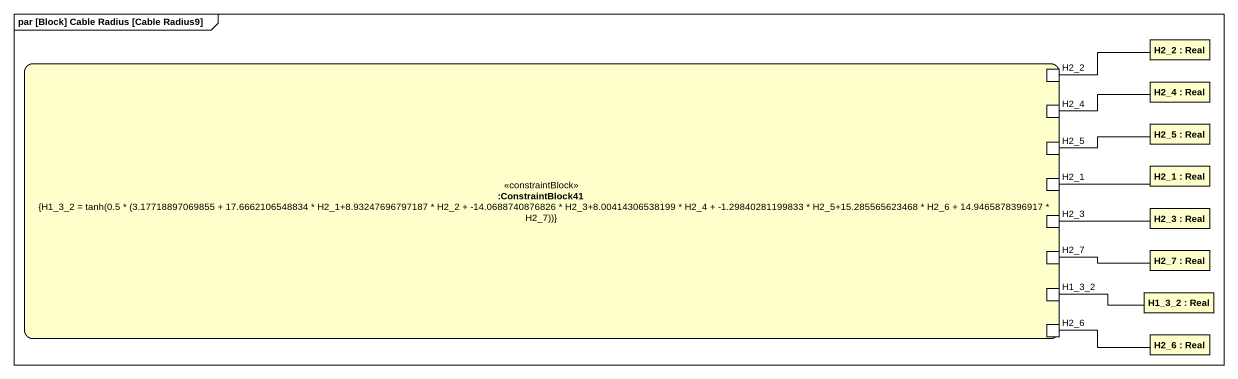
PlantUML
@startuml
mainframe par [Block] Cable Radius [Cable Radius9]
rectangle "H2_2 : Real" as H2_2
rectangle ":ConstraintBlock41\n{H1_3_2 = tanh(0.5 * (3.17718897069855 + 17.6662106548834 * H2_1+8.93247696797187 * H2_2 + -14.0688740876826 * H2_3+8.00414306538199 * H2_4 + -1.29840281199833 * H2_5+15.285565623468 * H2_6 + 14.9465878396917 * H2_7))}" as ConstraintBlock41 <<constraintBlock>> {
  port "H2_2" as H2_2_2
  port "H2_4" as H2_4_2
  port "H2_5" as H2_5_2
  port "H2_1" as H2_1_2
  port "H2_3" as H2_3_2
  port H2_7
  port H1_3_2
  port H2_6
}
rectangle "H2_4 : Real" as H2_4
rectangle "H2_5 : Real" as H2_5
rectangle "H2_1 : Real" as H2_1
rectangle "H2_3 : Real" as H2_3
rectangle "H2_7 : Real" as H2_7_2
rectangle "H1_3_2 : Real" as H1_3_2_2
rectangle "H2_6 : Real" as H2_6_2
H2_2_2 -right- H2_2
H2_4_2 -right- H2_4
H2_5_2 -right- H2_5
H2_1_2 -right- H2_1
H2_3_2 -right- H2_3
H2_7 -right- H2_7_2
H1_3_2 -right- H1_3_2_2
H2_6 -right- H2_6_2
@enduml
